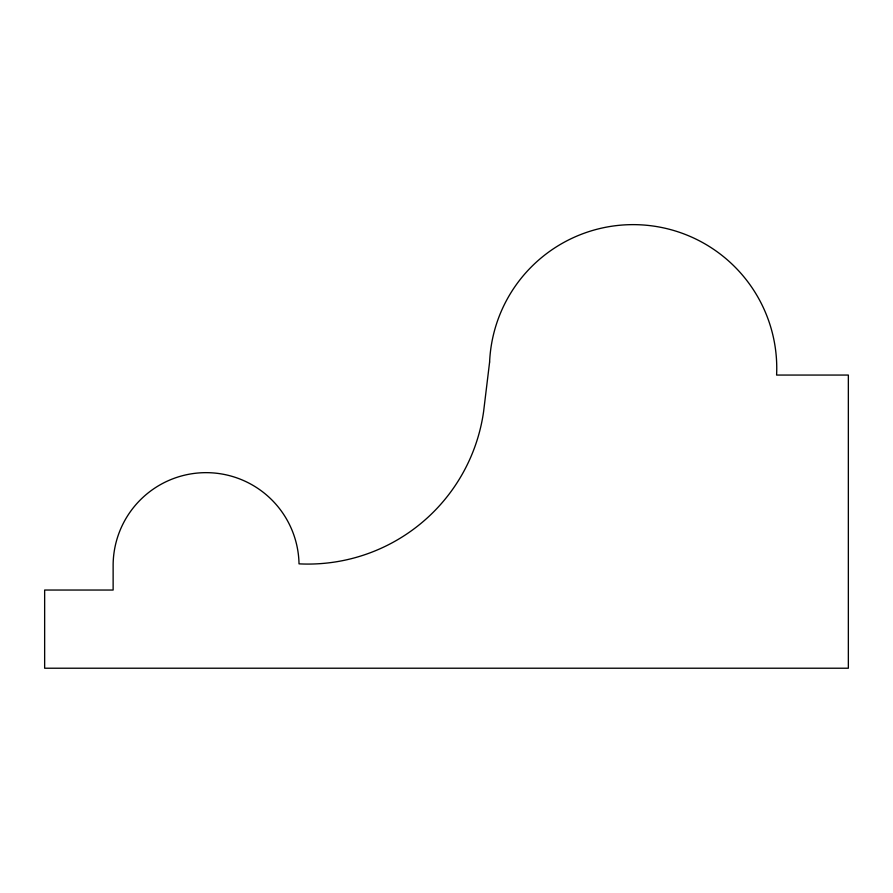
<?xml version="1.0" encoding="UTF-8"?>
<svg xmlns="http://www.w3.org/2000/svg" width="893" height="893" viewBox="0 0 893 893"><rect width="100%" height="100%" fill="white"/><g stroke="black" fill="none" stroke-linecap="round" stroke-linejoin="round"><path stroke-width="1.34" d="M489.61 362.033L483.604 411.573A177.45 177.45 0 0 1 299.021 563.851A92.961 92.961 0 0 0 205.792 472.654A92.961 92.961 0 0 0 113.132 564.443L113.132 590.039L44.65 590.039L44.65 668.221L848.35 668.221L848.35 375.06L776.597 375.06A143.639 143.639 0 0 0 639.634 224.779A143.639 143.639 0 0 0 489.61 362.033"/></g></svg>
